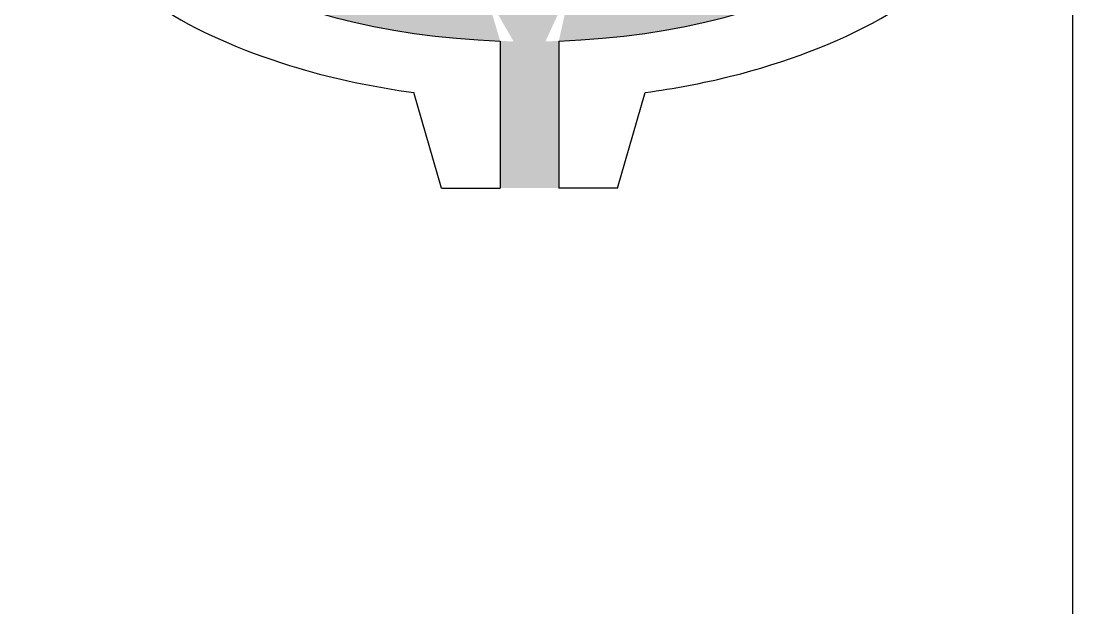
# Model space of a CAD drawing. Header units: millimetres. Extents: x -30196 to -29646, y -21694 to -21274.
# Drawn here: x -29975 to -29921.2, y -21440.5 to -21410.5 of the extents above; entities that cross this region are included whole.
import ezdxf

# ---------------------------------------------------------------- set-up
doc = ezdxf.new("R2010")
doc.units = ezdxf.units.MM
doc.layers.add('AM_8', color=1, linetype='Continuous', lineweight=25)

# ---------------------------------------------------------------- blocks, each defined once
blk = doc.blocks.new('e2')
at = {"lineweight": 30}
for centre, radius in [((0, 6.625), 0.75), ((0, 0), 3.125)]:
    blk.add_circle(centre, radius, dxfattribs=at)
at = {"color": 6, "lineweight": 30}
for centre, radius, start, end in [((0, 9.375), 2.93314621950437, 162.6540794131785, 208.362387718167), ((0, 0), 10.625, 98.72179194000488, 105.278208059838), ((-3.813156028834783, 8.564488665400859), 2.93314621950437, 355.6376122819815, 41.3459205869194), ((3.813156028834783, 8.564488665400859), 2.93314621950437, 138.6540794130806, 184.3623877180185), ((0, 0), 10.625, 74.72179194016198, 81.27820805999514), ((0, 9.375), 2.93314621950437, 331.6376122818331, 17.34592058682151), ((0, 0), 10.625, 122.7217919400385, 129.2782080599219), ((-6.966982738849765, 6.273099434616597), 2.93314621950437, 19.63761228198677, 65.345920586793), ((6.966982738849765, 6.273099434616597), 2.93314621950437, 114.654079413207, 160.3623877180133), ((0, 0), 10.625, 50.72179194007808, 57.2782080599615), ((-3.813156028834783, 8.564488665400859), 2.93314621950437, 186.6540794132459, 232.3623877181557), ((-0.3899559764831793, 8.303348155193817), 0.5, 175.6376122819815, 272.6888463020127), ((0.3899559764831793, 8.303348155193817), 0.5, 267.3111536979873, 4.362387718018495), ((3.813156028834783, 8.564488665400859), 2.93314621950437, 307.6376122818443, 353.3459205867541), ((-3.021033443939814, 7.744095375226607), 0.5, 291.3111536980895, 28.36238771816699), ((0, 0), 7.8125, 87.31115369798731, 92.68884630201268), ((3.021033443939814, 7.744095375226607), 0.5, 151.637612281833, 248.6888463019105), ((-3.733518465931411, 7.426876605582947), 0.5, 199.6376122819867, 296.6888463020224), ((0, 0), 7.8125, 111.3111536980895, 116.6888463020224), ((0, 0), 7.8125, 63.31115369797758, 68.68884630191054), ((3.733518465931411, 7.426876605582947), 0.5, 243.3111536979776, 340.3623877180132), ((-5.909658736673009, 5.845818151985441), 0.5, 315.3111536980223, 52.36238771815568), ((5.909658736673009, 5.845818151985441), 0.5, 127.6376122818443, 224.6888463019777), ((0, 0), 10.625, 146.721791939949, 153.2782080599659), ((-8.916154840266245, 2.897034322264517), 2.93314621950437, 43.63761228185203, 89.34592058683705), ((0, 0), 7.8125, 135.3111536980223, 140.6888463020146), ((0, 0), 7.8125, 39.31115369798542, 44.68884630197773), ((8.916154840266245, 2.897034322264517), 2.93314621950437, 90.65407941316295, 136.362387718148), ((0, 0), 10.625, 26.72179194003405, 33.27820806005096), ((-6.431521694670664, 5.266230619807175), 0.5, 223.6376122818521, 320.6888463020146), ((6.431521694670664, 5.266230619807175), 0.5, 219.3111536979854, 316.362387718148), ((-6.966982738849765, 6.273099434616597), 2.93314621950437, 210.6540794131534, 256.3623877181242), ((6.966982738849765, 6.273099434616597), 2.93314621950437, 283.6376122818758, 329.3459205868465), ((-7.776450346274942, 2.936745862669341), 0.5, 339.3111536980178, 76.36238771812424), ((7.776450346274942, 2.936745862669341), 0.5, 103.6376122818758, 200.6888463019821), ((0, 0), 7.8125, 159.3111536980179, 164.6888463019964), ((0, 0), 7.8125, 15.31115369800354, 20.68884630198211), ((0, 0), 10.625, 170.7217919400866, 177.2782080598584), ((-9.323642769079015, -0.9799543431327038), 2.93314621950437, 67.63761228184867, 113.3459205869055), ((-8.017456393856264, 2.195005517667596), 0.5, 247.6376122818487, 344.6888463019965), ((8.017456393856264, 2.195005517667596), 0.5, 195.3111536980036, 292.3623877181513), ((9.192798228323227, -0.3027362382381398), 2.261209019701503, 54.24985161595368, 115.827068113219), ((2.546585164964199e-10, 2.546585164964199e-11), 10.62499999974242, 2.721791940141617, 8.292447508360153), ((-8.916154840266245, 2.897034322264517), 2.93314621950437, 234.6540794130817, 280.3623877180716), ((-8.298623044174747, -0.4801164657947083), 0.5, 3.311153698048589, 100.3623877180716), ((8.298623044174747, -0.4801164657947083), 0.5, 79.63761228192838, 176.6888463019514), ((8.916154840266245, 2.897034322264517), 2.93314621950437, 259.6376122819284, 305.3459205869183), ((0, 0), 7.8125, 183.3111536980486, 188.6888463020397), ((0, 0), 7.8125, 351.3111536979603, 356.6888463019514), ((-8.217100046244013, -1.255755979484093), 0.5, 271.6376122819939, 8.68884630203973), ((8.217100046244013, -1.255755979484093), 0.5, 171.3111536979603, 268.3623877180061), ((-8.118988160480512, -4.6875), 2.93314621950437, 91.63761228199394, 137.3459205867088), ((8.118988160480512, -4.6875), 2.93314621950437, 42.65407941329116, 88.36238771800606), ((0, 0), 10.625, 194.7217919401221, 201.2782080599105), ((0, 0), 10.625, 338.7217919400895, 345.2782080598779), ((-9.323642769079015, -0.9799543431327038), 2.93314621950437, 258.654079413144, 304.3623877181518), ((-7.385888427110331, -3.813962295604142), 0.5, 27.3111536980692, 124.3623877181518), ((0, 0), 7.8125, 207.3111536980692, 212.688846302026), ((0, 0), 7.8125, 327.311153697974, 332.6888463019308), ((7.385888427110331, -3.813962295604142), 0.5, 55.63761228184823, 152.6888463019308), ((9.323642769079015, -0.9799543431327038), 2.93314621950437, 235.6376122818482, 281.3459205868559), ((-6.995932450627151, -4.489385859593312), 0.5, 295.6376122819009, 32.68884630202601), ((6.995932450627151, -4.489385859593312), 0.5, 147.311153697974, 244.3623877180991), ((-5.510486740240594, -7.584534322264517), 2.93314621950437, 115.6376122819009, 161.3459205867765), ((5.510486740240594, -7.584534322264517), 2.93314621950437, 18.65407941322349, 64.36238771809907), ((-8.118988160480512, -4.6875), 2.93314621950437, 282.6540794131773, 328.3623877180731), ((-5.196066602307837, -6.488339395746152), 0.5, 51.31115369800138, 148.3623877180731), ((0, 0), 7.8125, 231.3111536980014, 236.6888463019745), ((0, 0), 7.8125, 303.3111536980255, 308.6888463019986), ((5.196066602307837, -6.488339395746152), 0.5, 31.63761228192687, 128.6888463019986), ((8.118988160480512, -4.6875), 2.93314621950437, 211.6376122819269, 257.3459205868227), ((0, 0), 10.625, 218.7217919400437, 225.2782080599095), ((-4.565104578243336, -6.946760139788239), 0.5, 319.6376122819569, 56.68884630197451), ((4.565104578243336, -6.946760139788239), 0.5, 123.3111536980255, 220.3623877180431), ((0, 0), 10.625, 314.7217919400905, 321.2782080599563), ((-1.94917210141648, -9.170133756877476), 2.93314621950437, 139.637612281957, 185.3459205867506), ((1.94917210141648, -9.170133756877476), 2.93314621950437, 354.6540794132494, 40.36238771804305), ((-5.510486740240594, -7.584534322264517), 2.93314621950437, 306.6540794132307, 352.3623877181136), ((-2.107797657183255, -8.040823669649399), 0.5, 75.3111536980353, 172.3623877181136), ((0, 0), 7.8125, 255.3111536980353, 260.6888463020459), ((-1.344928651607916, -8.202976482480153), 0.5, 343.637612281947, 80.68884630204585), ((1.344928651604278, -8.202976482480153), 0.5, 99.31115369795415, 196.362387718053), ((0, 0), 7.8125, 279.3111536979541, 284.6888463019647), ((2.107797657183255, -8.040823669649399), 0.5, 7.637612281886358, 104.6888463019647), ((5.510486740240594, -7.584534322264517), 2.93314621950437, 187.6376122818864, 233.3459205867693), ((1.94917210141648, -9.170133756877476), 2.93314621950437, 163.637612281947, 209.3459205868645), ((-1.94917210141648, -9.170133756877476), 2.93314621950437, 330.6540794131356, 16.36238771805299), ((0, 0), 10.625, 242.7217919400751, 249.2782080600118), ((0, 0), 10.625, 290.7217919399882, 297.2782080599249), ((0, 0), 10.625, 266.7217919400488, 273.2782080599512)]:
    blk.add_arc(centre, radius, start, end, dxfattribs=at)
blk = doc.blocks.new('e1')
at = {"lineweight": 30}
for centre, radius in [((0, 6.625), 0.75), ((0, 0), 3.125)]:
    blk.add_circle(centre, radius, dxfattribs=at)
at = {"color": 6, "lineweight": 30}
for centre, radius, start, end in [((1.94917210141648, 9.170133756877476), 2.93314621950437, 150.6540794131355, 196.362387718053), ((0, 0), 10.625, 86.72179194004883, 93.27820805995115), ((-1.94917210141648, 9.170133756877476), 2.93314621950437, 343.637612281947, 29.34592058686447), ((0, 0), 10.625, 110.7217919399882, 117.2782080599249), ((-5.510486740240594, 7.584534322264517), 2.93314621950437, 7.637612281886358, 53.34592058676932), ((5.510486740240594, 7.584534322264517), 2.93314621950437, 126.6540794132307, 172.3623877181136), ((0, 0), 10.625, 62.72179194007514, 69.27820806001183), ((-1.94917210141648, 9.170133756877476), 2.93314621950437, 174.6540794130419, 220.3623877180431), ((1.94917210141648, 9.170133756877476), 2.93314621950437, 319.6376122819569, 5.345920586750561), ((-1.344928651607916, 8.202976482480153), 0.5, 279.3111536979541, 16.36238771805299), ((1.344928651604278, 8.202976482480153), 0.5, 163.637612281947, 260.6888463020459), ((0, 0), 10.625, 134.7217919400905, 141.2782080599563), ((-8.118988160480512, 4.6875), 2.93314621950437, 31.63761228192687, 77.34592058682271), ((-2.107797657183255, 8.040823669649399), 0.5, 187.6376122818864, 284.6888463019647), ((0, 0), 7.8125, 99.31115369795415, 104.6888463019647), ((0, 0), 7.8125, 75.3111536980353, 80.68884630204585), ((2.107797657183255, 8.040823669649399), 0.5, 255.3111536980353, 352.3623877181136), ((8.118988160480512, 4.6875), 2.93314621950437, 102.6540794131773, 148.3623877180731), ((0, 0), 10.625, 38.72179194004374, 45.27820805990948), ((-4.565104578243336, 6.946760139788239), 0.5, 303.3111536980255, 40.36238771804305), ((4.565104578243336, 6.946760139788239), 0.5, 139.637612281957, 236.6888463019745), ((-5.510486740240594, 7.584534322264517), 2.93314621950437, 198.6540794132235, 244.3623877180991), ((0, 0), 7.8125, 123.3111536980255, 128.6888463019986), ((0, 0), 7.8125, 51.31115369800138, 56.68884630197451), ((5.510486740240594, 7.584534322264517), 2.93314621950437, 295.6376122819009, 341.3459205867765), ((-5.196066602307837, 6.488339395746152), 0.5, 211.6376122819269, 308.6888463019986), ((5.196066602307837, 6.488339395746152), 0.5, 231.3111536980014, 328.3623877180731), ((-6.995932450627151, 4.489385859593312), 0.5, 327.311153697974, 64.36238771809907), ((6.995932450627151, 4.489385859593312), 0.5, 115.6376122819009, 212.688846302026), ((0, 0), 10.625, 158.7217919400895, 165.2782080598778), ((-9.323642769079015, 0.9799543431327038), 2.93314621950437, 55.63761228184823, 101.345920586856), ((0, 0), 7.8125, 147.311153697974, 152.6888463019308), ((0, 0), 7.8125, 27.3111536980692, 32.68884630202601), ((9.323642769079015, 0.9799543431327038), 2.93314621950437, 78.65407941314403, 124.3623877181518), ((0, 0), 10.625, 14.72179194012215, 21.27820805991046), ((-7.385888427110331, 3.813962295604142), 0.5, 235.6376122818482, 332.6888463019308), ((7.385888427110331, 3.813962295604142), 0.5, 207.3111536980692, 304.3623877181518), ((-8.118988160480512, 4.6875), 2.93314621950437, 222.6540794132912, 268.3623877180061), ((8.118988160480512, 4.6875), 2.93314621950437, 271.6376122819939, 317.3459205867088), ((-8.217100046244013, 1.255755979484093), 0.5, 351.3111536979603, 88.36238771800606), ((8.217100046244013, 1.255755979484093), 0.5, 91.63761228199394, 188.6888463020397), ((0, 0), 7.8125, 171.3111536979603, 176.6888463019514), ((0, 0), 7.8125, 3.311153698048589, 8.68884630203973), ((-8.916154840266245, -2.897034322264517), 2.93314621950437, 79.63761228192838, 125.3459205869184), ((-8.298623044174747, 0.4801164657947083), 0.5, 259.6376122819284, 356.6888463019514), ((8.298623044174747, 0.4801164657947083), 0.5, 183.3111536980486, 280.3623877180716), ((8.916154840266245, -2.897034322264517), 2.93314621950437, 54.65407941308165, 100.3623877180716), ((-1.746229827404022e-10, -1.818989403545856e-11), 10.62499999982308, 182.7217919401416, 188.3528936954908), ((0, 0), 10.625, 350.7217919400866, 357.2782080598583), ((-9.1983634763601, 0.3315405483626819), 2.289573104635588, 234.9791495386659, 295.6383961484495), ((-8.017456393856264, -2.195005517667596), 0.5, 15.31115369800354, 112.3623877181513), ((0, 0), 7.8125, 195.3111536980036, 200.6888463019821), ((0, 0), 7.8125, 339.3111536980178, 344.6888463019965), ((8.017456393856264, -2.195005517667596), 0.5, 67.63761228184867, 164.6888463019964), ((9.323642769079015, 0.9799543431327038), 2.93314621950437, 247.6376122818487, 293.3459205869054), ((-7.776450346274942, -2.936745862669341), 0.5, 283.6376122818758, 20.68884630198211), ((7.776450346274942, -2.936745862669341), 0.5, 159.3111536980179, 256.3623877181242), ((-6.966982738849765, -6.273099434616597), 2.93314621950437, 103.6376122818758, 149.3459205868466), ((6.966982738849765, -6.273099434616597), 2.93314621950437, 30.65407941315344, 76.36238771812424), ((0, 0), 10.625, 206.7217919400341, 213.278208060051), ((-6.431521694670664, -5.266230619807175), 0.5, 39.31115369798542, 136.362387718148), ((6.431521694670664, -5.266230619807175), 0.5, 43.63761228185203, 140.6888463020146), ((0, 0), 10.625, 326.721791939949, 333.2782080599659), ((-8.916154840266245, -2.897034322264517), 2.93314621950437, 270.6540794131629, 316.362387718148), ((0, 0), 7.8125, 219.3111536979854, 224.6888463019777), ((0, 0), 7.8125, 315.3111536980223, 320.6888463020146), ((8.916154840266245, -2.897034322264517), 2.93314621950437, 223.6376122818521, 269.3459205868371), ((-5.909658736673009, -5.845818151985441), 0.5, 307.6376122818443, 44.68884630197773), ((5.909658736673009, -5.845818151985441), 0.5, 135.3111536980223, 232.3623877181557), ((-3.813156028834783, -8.564488665400859), 2.93314621950437, 127.6376122818443, 173.3459205867541), ((3.813156028834783, -8.564488665400859), 2.93314621950437, 6.65407941324589, 52.36238771815568), ((-3.733518465931411, -7.426876605579309), 0.5, 63.31115369797758, 160.3623877180133), ((0, 0), 7.8125, 243.3111536979776, 248.6888463019105), ((0, 0), 7.8125, 291.3111536980895, 296.6888463020224), ((3.733518465931411, -7.426876605579309), 0.5, 19.63761228198677, 116.6888463020224), ((-6.966982738849765, -6.273099434616597), 2.93314621950437, 294.654079413207, 340.3623877180132), ((-3.021033443939814, -7.744095375226607), 0.5, 331.6376122818331, 68.68884630191054), ((3.021033443939814, -7.744095375226607), 0.5, 111.3111536980895, 208.362387718167), ((6.966982738849765, -6.273099434616597), 2.93314621950437, 199.6376122819867, 245.345920586793), ((0, -9.375), 2.93314621950437, 151.637612281833, 197.3459205868215), ((-0.3899559764831793, -8.303348155193817), 0.5, 87.31115369798731, 184.3623877180185), ((0, 0), 7.8125, 267.3111536979873, 272.6888463020127), ((0.3899559764831793, -8.303348155193817), 0.5, 355.6376122819815, 92.68884630201268), ((0, -9.375), 2.93314621950437, 342.6540794131785, 28.36238771816699), ((0, 0), 10.625, 230.7217919400781, 237.2782080599615), ((-3.813156028834783, -8.564488665400859), 2.93314621950437, 318.6540794130806, 4.362387718018495), ((3.813156028834783, -8.564488665400859), 2.93314621950437, 175.6376122819815, 221.3459205869194), ((0, 0), 10.625, 302.7217919400385, 309.278208059922), ((0, 0), 10.625, 254.7217919401619, 261.2782080599951), ((0, 0), 10.625, 278.7217919400049, 285.278208059838)]:
    blk.add_arc(centre, radius, start, end, dxfattribs=at)
blk = doc.blocks.new('bloque')
at = {"lineweight": 30}
for p, q in [((0, 0), (-1.424977175935055, -4.892827157724241)), ((0, 0), (3, 0)), ((3, -7.526611502686137), (3, 0)), ((9, 0), (6, 0)), ((6, -7.526611502686137), (6, 0)), ((9, 0), (10.42489395416123, -4.892804138606152)), ((3, -32.47338849731386), (3, -40)), ((6, -32.47338849731386), (6, -40)), ((0, -40), (-1.425005756122118, -35.10717429929718)), ((9, -40), (10.42484451019845, -35.10721209830444)), ((0, -40), (3, -40)), ((9, -40), (6, -40))]:
    blk.add_line(p, q, dxfattribs=at)
for start_param, end_param in [(4.777652692010582, 7.788717922348591), (7.919245345600376, 10.93031057593838)]:
    blk.add_ellipse((4.5, -20), major_axis=(-23, 0), ratio=0.5434782608695652, start_param=start_param, end_param=end_param, dxfattribs=at)
for points, knots in [([(-1.424977175935055, -4.892827157724241), (-2.92374984307753, -5.094320627144043), (-4.392543210138683, -5.37289196643178), (-8.645255426174117, -6.432437170700723), (-11.2722842330586, -7.435612314020545), (-15.06521450265427, -9.576656324050418), (-16.42673611589998, -10.55964519811459), (-18.45257975888308, -12.5020210928742), (-19.2043971713465, -13.40395006135441), (-20.38446822525293, -15.28782868452981), (-20.82888504589209, -16.25887438888094), (-21.39614839488422, -18.26121229485216), (-21.52762151860225, -19.2867053509035), (-21.46811855664782, -21.1458688821258), (-21.33368845879158, -21.9808187348608), (-20.86420823950903, -23.59477951697045), (-20.53031170042595, -24.37622394878417), (-19.45885908504715, -26.28472960739964), (-18.59953166810374, -27.35660344953067), (-16.57421024594078, -29.30050777413999), (-15.40496793785496, -30.17388008857233), (-12.10905730452941, -32.15533259020231), (-9.808747943650815, -33.13010370212942), (-5.441579504138645, -34.41730362859744), (-3.460828524464887, -34.83351373885307), (-1.425005756125756, -35.10717429929355)], [4.954980096992549, 4.954980096992549, 4.954980096992549, 4.954980096992549, 5.14224467141907, 5.14224467141907, 5.516773820272112, 5.516773820272112, 5.767563485023053, 5.767563485023053, 5.95497249159128, 5.95497249159128, 6.130104256674407, 6.130104256674407, 6.300325975215877, 6.300325975215877, 6.439882453339902, 6.439882453339902, 6.579438931463926, 6.579438931463926, 6.798754017790848, 6.798754017790848, 7.018069104117769, 7.018069104117769, 7.357002176123697, 7.357002176123697, 7.611391200057779, 7.611391200057779, 7.611391200057779, 7.611391200057779]), ([(10.42484451019845, -35.10721209830444), (11.91441853527067, -34.9068641142585), (13.37476723344298, -34.63041601725854), (17.60397979476693, -33.57988480106724), (20.21743791006884, -32.58656714215249), (24.03887028022291, -30.44389416907143), (25.43005596462899, -29.44168081774114), (27.48327340827018, -27.46528783822941), (28.23970494886089, -26.55134600424572), (29.46082918450702, -24.57781510845962), (29.92387908352248, -23.51846923797348), (30.42896334717079, -21.4971483727677), (30.52938015871405, -20.55217227409958), (30.45429271303874, -18.67053218636283), (30.28018119927947, -17.73616319130815), (29.68508334348371, -15.94137466405664), (29.26602055037438, -15.08148981551494), (28.22842159468564, -13.46177991677541), (27.6107926939294, -12.70129756363167), (26.21175471477909, -11.28181722449881), (25.42976790881221, -10.62186350349293), (22.98932009575583, -8.871309958620259), (21.15437719173133, -7.901518086306169), (17.13338834466049, -6.310230845701881), (14.94523935265534, -5.689449643919943), (11.92227924005419, -5.114576721487538), (11.17735176515271, -4.993993081028748), (10.42489395416123, -4.892804138606152)], [8.096574817785179, 8.096574817785179, 8.096574817785179, 8.096574817785179, 8.282704379671472, 8.282704379671472, 8.654963503444058, 8.654963503444058, 8.910868821484426, 8.910868821484426, 9.100243749331254, 9.100243749331254, 9.289618677178082, 9.289618677178082, 9.446354838403028, 9.446354838403028, 9.603090999627975, 9.603090999627975, 9.759827160852922, 9.759827160852922, 9.916563322077868, 9.916563322077868, 10.07329948330282, 10.07329948330282, 10.36613573622064, 10.36613573622064, 10.65897198913847, 10.65897198913847, 10.75298325868008, 10.75298325868008, 10.75298325868008, 10.75298325868008])]:
    blk.add_open_spline(points, degree=3, knots=knots, dxfattribs=at)

msp = doc.modelspace()

# ---------------------------------------------------------------- hatches: boundary and pattern name
at = {"layer": 'AM_8'}
h = msp.add_hatch(color=4, dxfattribs=at)
edge = h.paths.add_edge_path()
edge.add_arc((-29951.07850807781, -21404.92850456103), 2.93314621950437, 202.6376122818162, 248.3459205868626)
edge.add_arc((-29958.36425146647, -21399.02862589494), 10.625, 305.7217919400875, 312.2782080599392)
edge.add_arc((-29954.10809053141, -21407.3818120592), 2.93314621950437, 9.654079413078014, 55.3623877181037)
edge.add_arc((-29952.1567452287, -21404.55714491526), 0.5, 138.3111536970682, 235.3623877177321, ccw=False)
edge.add_arc((-29958.36425146647, -21399.02862589494), 7.8125, 318.3111536980512, 323.6888463020019)
edge.add_arc((-29951.66593073347, -21403.95103949072), 0.5, 46.63761228148633, 143.6888463023534, ccw=False)
edge.add_arc((-29949.30869684501, -21401.45505444278), 2.93314621950437, 226.6376122819628, 272.3459205869411)
edge.add_arc((-29958.36425146647, -21399.02862589494), 10.625, 329.7217919401145, 336.2782080599304)
edge.add_arc((-29951.07850807781, -21404.92850456103), 2.93314621950437, 33.65407941319487, 60.36088839552434)
edge.add_arc((-29948.97640335479, -21399.51927548471), 2.93314621950437, 257.1654176263754, 301.3623877180794)
edge.add_arc((-29947.18962515399, -21402.45081375423), 0.5, 24.311153698042915, 121.36238771801919, ccw=False)
edge.add_arc((-29939.61425146647, -21399.02862589493), 7.8125, 204.3111536980215, 209.6888463019546)
edge.add_arc((-29946.83555253672, -21403.14572039261), 0.5, -67.36238771796002, 29.688846302399895, ccw=False)
edge.add_arc((-29945.51413013256, -21406.31436928359), 2.93314621950437, 112.6376122818162, 158.3459205868626)
edge.add_arc((-29939.61425146647, -21399.02862589493), 10.625, 215.7217919400875, 222.2782080599392)
edge.add_arc((-29947.96743763073, -21403.28478682999), 2.93314621950437, 279.654079413078, 325.3623877180633)
edge.add_arc((-29945.14277048679, -21405.2361321327), 0.5, 48.31115369706822, 145.3623877179691, ccw=False)
edge.add_arc((-29939.61425146647, -21399.02862589493), 7.8125, 228.3111536980512, 233.6888463020019)
edge.add_arc((-29944.53666506225, -21405.72694662793), 0.5, -43.36238771851362, 53.688846302353284, ccw=False)
edge.add_arc((-29942.04068001431, -21408.08418051639), 2.93314621950437, 136.6376122819628, 182.3459205869411)
edge.add_arc((-29939.61425146647, -21399.02862589493), 10.625, 239.7217919401145, 246.2782080599303)
edge.add_arc((-29945.51413013256, -21406.31436928359), 2.93314621950437, 303.6540794131949, 349.3623877180841)
edge.add_arc((-29942.13998465595, -21406.94811628924), 0.5, 72.31115369654412, 169.3623877179785, ccw=False)
edge.add_arc((-29939.61425146647, -21399.02862589493), 7.8125, 252.3111536980805, 257.6888463019941)
edge.add_arc((-29941.38664755835, -21407.14997235618), 0.5, -19.362387717222816, 77.68884630202729, ccw=False)
edge.add_arc((-29938.14767835672, -21408.28820408801), 2.93314621950437, 160.6376122818808, 206.3459205868417)
edge.add_arc((-29939.61425146647, -21399.02862589493), 10.625, 263.7217919400474, 270.2782080599386)
edge.add_arc((-29942.04068001431, -21408.08418051639), 2.93314621950437, 327.6540794131844, 373.3623877180642)
edge.add_arc((-29938.70047661108, -21407.2907486103), 0.5, 96.31115369836732, 193.3623877178963, ccw=False)
edge.add_arc((-29939.61425146647, -21399.02862589493), 7.8125, 276.3111536979923, 281.6888463019881)
edge.add_arc((-29937.93016666845, -21407.16874350116), 0.5, 4.637612282273722, 101.68884630214143, ccw=False)
edge.add_arc((-29934.5082605132, -21406.89116246942), 2.93314621950437, 184.6376122819066, 230.3459205869375)
edge.add_arc((-29939.61425146647, -21399.02862589493), 10.625, 287.7217919400745, 294.2782080599554)
edge.add_arc((-29938.14767835672, -21408.28820408801), 2.93314621950437, 351.6540794132919, 397.3623877180206)
edge.add_arc((-29935.4189685401, -21406.20478485483), 0.5, 120.31115369790359, 217.3623877181894, ccw=False)
edge.add_arc((-29939.61425146647, -21399.02862589493), 7.8125, 300.3111536980343, 305.6888463020106)
edge.add_arc((-29934.76487933955, -21405.78001436137), 0.5, 28.637612282150712, 125.68884630208271, ccw=False)
edge.add_arc((-29931.75171489198, -21404.1346168482), 2.93314621950437, 208.63761228197, 254.3459205868692)
edge.add_arc((-29939.61425146647, -21399.02862589493), 10.625, 311.7217919400504, 318.2782080599366)
edge.add_arc((-29934.5082605132, -21406.89116246942), 2.93314621950437, 15.65407941314998, 61.36238771796758)
edge.add_arc((-29932.86286300003, -21403.87799802185), 0.5, 144.3111536990809, 241.3623877180491, ccw=False)
edge.add_arc((-29939.61425146647, -21399.02862589493), 7.8125, 324.3111536979522, 329.6888463019791)
edge.add_arc((-29932.43809250657, -21403.22390882131), 0.5, 52.637612282395025, 149.688846301886, ccw=False)
edge.add_arc((-29930.35467327339, -21400.49519900469), 2.93314621950437, 232.6376122818797, 278.3459205867474)
edge.add_arc((-29939.61425146647, -21399.02862589493), 10.625, 335.721791939999, 342.2782080599314)
edge.add_arc((-29931.75171489198, -21404.1346168482), 2.93314621950437, 39.65407941301724, 85.36238771801682)
edge.add_arc((-29931.47413386025, -21400.71271069295), 0.5, 168.3111536974504, 265.36238771817546, ccw=False)
edge.add_arc((-29939.61425146647, -21399.02862589493), 7.8125, 348.3111536980381, 353.6888463019811)
edge.add_arc((-29931.35212875111, -21399.94240075032), 0.5, 76.63761228220011, 173.6888463020471, ccw=False)
edge.add_arc((-29930.55869684501, -21396.6021973471), 2.93314621950437, 256.6376122819193, 302.3459205868536)
edge.add_arc((-29939.61425146647, -21399.02862589493), 10.625, 359.7217919400809, 366.2782080599569)
edge.add_arc((-29930.35467327339, -21400.49519900469), 2.93314621950437, 63.65407941328566, 109.3623877179851)
edge.add_arc((-29931.49290500522, -21397.25622980305), 0.5, 192.3111536982911, 289.36238771800936, ccw=False)
edge.add_arc((-29939.61425146647, -21399.02862589493), 7.8125, 12.31115369798546, 17.6888463019957)
edge.add_arc((-29931.69476107216, -21396.50289270545), 0.5, 100.63761228243118, 197.6888463022643, ccw=False)
edge.add_arc((-29932.32850807781, -21393.12874722884), 2.93314621950437, 280.637612281846, 326.3459205868249)
edge.add_arc((-29939.61425146647, -21399.02862589493), 10.625, 23.72179194009551, 30.27820805996594)
edge.add_arc((-29930.55869684501, -21396.6021973471), 2.93314621950437, 87.65407941328058, 133.3623877181319)
edge.add_arc((-29932.91593073347, -21394.10621229916), 0.5, 216.3111536982294, 313.3623877179581, ccw=False)
edge.add_arc((-29939.61425146647, -21399.02862589493), 7.8125, 36.3111536979608, 41.68884630200638)
edge.add_arc((-29933.4067452287, -21393.50010687461), 0.5, 124.6376122822679, 221.6888463020319, ccw=False)
edge.add_arc((-29935.35809053141, -21390.67543973067), 2.93314621950437, 304.6376122818963, 350.3459205870607)
edge.add_arc((-29939.61425146636, -21399.0286258948), 10.62499999982308, 47.72179194013462, 53.35289369541317)
edge.add_arc((-29932.87559170653, -21392.75883527497), 2.289573104635588, 99.97914953868988, 160.6383961482626)
edge.add_arc((-29935.49715696879, -21391.80732482469), 0.5, 240.3111536983244, 337.36238771850526, ccw=False)
edge.add_arc((-29939.61425146647, -21399.02862589493), 7.8125, 60.311153697999, 65.68884630197856)
edge.add_arc((-29936.19206360717, -21391.45325220741), 0.5, 148.6376122824148, 245.6888463019572, ccw=False)
edge.add_arc((-29939.12360187669, -21389.66647400661), 2.93314621950437, 328.6376122818466, 374.3459205867367)
edge.add_arc((-29939.61425146647, -21399.02862589493), 10.625, 71.72179194003985, 78.27820805994182)
edge.add_line((-29937.45567944821, -21388.62520377325), (-29937.3863879631, -21388.23577762582))
edge.add_ellipse((-29948.98925146646, -21399.02862589494), major_axis=(23, 0), ratio=0.5434782608695652, start_angle=273.7393352315225, end_angle=419.70366953337134, ccw=False)
edge.add_line((-29947.48925146646, -21411.50201439226), (-29947.48925146646, -21419.02862589494))
edge.add_line((-29947.48925146646, -21419.02862589494), (-29950.48925146646, -21419.02862589494))
edge.add_line((-29950.48925146646, -21419.02862589494), (-29950.48925146646, -21411.50201439226))
edge.add_ellipse((-29948.98925146646, -21399.02862589494), major_axis=(23, 0), ratio=0.5434782608695652, start_angle=126.78866297668921, end_angle=266.2606647684775, ccw=False)
edge.add_line((-29962.76314985592, -21389.01800235614), (-29962.63864659075, -21389.30133586526))
edge.add_arc((-29958.36425146647, -21399.02862589494), 10.625, 113.7217919400955, 120.2782080599659)
edge.add_arc((-29960.79068001431, -21389.97307127348), 2.93314621950437, 177.6540794132806, 223.3623877181319)
edge.add_arc((-29963.28666506225, -21392.33030516194), 0.5, -53.688846301770525, 43.362387717958086, ccw=False)
edge.add_arc((-29958.36425146647, -21399.02862589494), 7.8125, 126.3111536979608, 131.6888463020064)
edge.add_arc((-29963.89277048679, -21392.82111965717), 0.5, 214.6376122822679, 311.6888463020319, ccw=False)
edge.add_arc((-29966.71743763073, -21394.77246495988), 2.93314621950437, 34.6376122818963, 80.3459205871188)
edge.add_arc((-29958.36425146666, -21399.02862589477), 10.62499999974242, 137.7217919401557, 143.2924475083939)
edge.add_arc((-29964.65047458483, -21392.31426908264), 2.261209019701503, 189.2498516159429, 250.8270681130204)
edge.add_arc((-29965.58555253672, -21394.91153139726), 0.5, -29.688846301675483, 67.36238771850532, ccw=False)
edge.add_arc((-29958.36425146647, -21399.02862589494), 7.8125, 150.311153697999, 155.6888463019786)
edge.add_arc((-29965.93962515399, -21395.60643803564), 0.5, 238.6376122824148, 335.6888463019572, ccw=False)
edge.add_arc((-29967.72640335479, -21398.53797630516), 2.93314621950437, 58.63761228184666, 104.3459205867368)
edge.add_arc((-29958.36425146647, -21399.02862589494), 10.625, 161.7217919400399, 168.2782080599418)
edge.add_arc((-29966.71743763073, -21394.77246495988), 2.93314621950437, 225.6540794131845, 271.3623877180565)
edge.add_arc((-29966.63581145268, -21398.20464067384), 0.5, -5.688846301914623, 91.36238771790562, ccw=False)
edge.add_arc((-29958.36425146647, -21399.02862589494), 7.8125, 174.3111536979839, 179.6888463020006)
edge.add_arc((-29966.67662889052, -21398.98348378459), 0.5, 262.6376122824488, 359.68884630227376, ccw=False)
edge.add_arc((-29967.11656796488, -21402.38832542193), 2.93314621950437, 82.63761228183192, 128.3459205868756)
edge.add_arc((-29958.36425146647, -21399.02862589494), 10.625, 185.7217919400744, 192.2782080599633)
edge.add_arc((-29967.72640335479, -21398.53797630516), 2.93314621950437, 249.6540794132222, 295.3623877181591)
edge.add_arc((-29966.25584250226, -21401.64022448084), 0.5, 18.311153698690816, 115.36238771773029, ccw=False)
edge.add_arc((-29958.36425146647, -21399.02862589494), 7.8125, 198.3111536979723, 203.6888463019663)
edge.add_arc((-29965.97634705485, -21402.36833501451), 0.5, -73.36238771765841, 23.68884630211869, ccw=False)
edge.add_arc((-29964.99337754009, -21405.65775196856), 2.93314621950437, 106.637612281815, 152.3459205869911)
edge.add_arc((-29958.36425146647, -21399.02862589494), 10.625, 209.7217919401621, 216.2782080599209)
edge.add_arc((-29967.11656796488, -21402.38832542193), 2.93314621950437, 273.6540794130818, 319.3623877181536)
edge.add_arc((-29964.51134576889, -21404.62423916669), 0.5, 42.31115369834998, 139.3623877180439, ccw=False)
edge.add_arc((-29958.36425146647, -21399.02862589494), 7.8125, 222.31115369799, 227.688846301992)
edge.add_arc((-29963.95986473822, -21405.17572019736), 0.5, -49.36238771890322, 47.68884630193071, ccw=False)
edge.add_arc((-29961.72395099346, -21407.78094239335), 2.93314621950437, 130.6376122819929, 176.345920586719)
edge.add_arc((-29958.36425146647, -21399.02862589494), 10.625, 233.7217919399969, 240.2782080599522)
edge.add_arc((-29964.99337754009, -21405.65775196856), 2.93314621950437, 297.6540794132247, 343.3623877180488)
edge.add_arc((-29961.70396058604, -21406.64072148332), 0.5, 66.31115369695021, 163.3623877184573, ccw=False)
edge.add_arc((-29958.36425146647, -21399.02862589494), 7.8125, 246.3111536980932, 251.6888463020024)
edge.add_arc((-29960.97585005237, -21406.92021693073), 0.5, -25.362387718285618, 71.68884630170498, ccw=False)
edge.add_arc((-29957.87360187669, -21408.39077778326), 2.93314621950437, 154.6376122819356, 200.3459205867778)
edge.add_arc((-29958.36425146647, -21399.02862589494), 10.625, 257.7217919400367, 264.2782080599432)
edge.add_arc((-29961.72395099346, -21407.78094239335), 2.93314621950437, 321.6540794132242, 367.3623877180362)
edge.add_arc((-29958.31910935612, -21407.34100331899), 0.5, 90.31115369730941, 187.3623877183246, ccw=False)
edge.add_arc((-29958.36425146647, -21399.02862589494), 7.8125, 270.3111536980261, 275.6888463019869)
edge.add_arc((-29957.54026624537, -21407.30018588115), 0.5, -1.3623877170721244, 95.68884630237079, ccw=False)
edge.add_arc((-29954.10809053141, -21407.3818120592), 2.93314621950437, 178.6376122818014, 224.345920586618)
edge.add_arc((-29958.36425146647, -21399.02862589494), 10.625, 281.7217919399581, 288.2782080599167)
edge.add_arc((-29957.87360187669, -21408.39077778326), 2.93314621950437, 345.6540794131591, 391.3623877180793)
edge.add_arc((-29954.94206360717, -21406.60399958246), 0.5, 114.3111536980428, 211.3623877180192, ccw=False)
edge.add_arc((-29958.36425146647, -21399.02862589494), 7.8125, 294.3111536980214, 299.6888463019546)
edge.add_arc((-29954.24715696879, -21406.24992696519), 0.5, 22.63761228203998, 119.68884630239981, ccw=False)

# ---------------------------------------------------------------- linework, layer by layer
msp.add_line((-29921.16855270931, -21442.19450415869), (-29921.1685527093, -21358.19450415869))

# ---------------------------------------------------------------- block references
msp.add_blockref('bloque', (-29953.48925146646, -21379.02862589494))
for name, p, rotation in [('e2', (-29958.36425146647, -21399.02862589494), 135), ('e1', (-29939.61425146647, -21399.02862589493), 225)]:
    msp.add_blockref(name, p, dxfattribs=dict(rotation=rotation))

doc.saveas('drawing.dxf')
